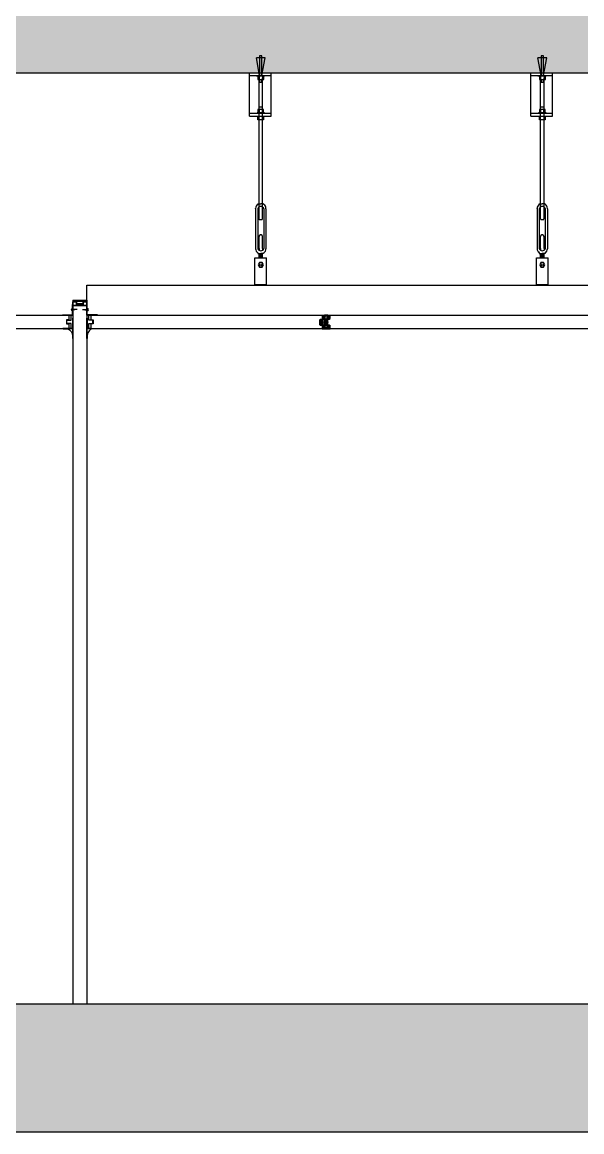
# Model space of a CAD drawing. Header units: millimetres. Extents: x 761574 to 813627, y -447408 to -384263.
# Drawn here: x 810371.4 to 810457.9, y -385322 to -385150.4 of the extents above; entities that cross this region are included whole.
import ezdxf

# ---------------------------------------------------------------- set-up
doc = ezdxf.new("R2010")
doc.units = ezdxf.units.MM
doc.header["$LTSCALE"] = 500
doc.linetypes.add('CENTER', pattern=[2, 1.25, -0.25, 0.25, -0.25])
doc.linetypes.add('HID', pattern=[2.2, 1.5, -0.7])
doc.layers.add('(크린)벽체 50T PANNEL', color=4, linetype='Continuous', lineweight=20)
for name, color, linetype in [('1', 1, 'CENTER'), ('3', 3, 'Continuous'), ('CAP', 3, 'Continuous'), ('CAUL', 7, 'Continuous'), ('ETC', 6, 'Continuous'), ('H1', 5, 'Continuous'), ('ik_Line', 30, 'Continuous'), ('PANEL', 7, 'Continuous'), ('S', 6, 'Continuous'), ('크린판넬', 4, 'Continuous')]:
    doc.layers.add(name, color=color, linetype=linetype)

# ---------------------------------------------------------------- blocks, each defined once
blk = doc.blocks.new('*X11')
at = {"color": 0}
for p, q in [((626.6, 241.2), (627.1, 241.7)), ((631.3, 236.7), (626.6, 241.4)), ((626.6, 239.5), (628.2, 241)), ((626.6, 237.7), (629.6, 240.7)), ((626.6, 235.9), (631.3, 240.6)), ((629.6, 236.6), (626.6, 239.6)), ((628.1, 236.3), (626.6, 237.8)), ((627.1, 235.6), (626.6, 236)), ((629, 236.5), (633.9, 241.4)), ((633.9, 235.9), (629, 240.8)), ((634.6, 236.9), (630.9, 240.6)), ((630.9, 236.7), (634.6, 240.4)), ((634.6, 238.7), (632.5, 240.8)), ((632.5, 236.5), (634.6, 238.6)), ((634.6, 240.4), (633.7, 241.3)), ((633.7, 236), (634.6, 236.9)), ((634.4, 242), (634.6, 242.2)), ((634.6, 235.1), (634.5, 235.3)), ((634.6, 242.2), (634.6, 242.2)), ((634.6, 235.1), (634.6, 235.1))]:
    blk.add_line(p, q, dxfattribs=at)

msp = doc.modelspace()

# ---------------------------------------------------------------- hatches: boundary and pattern name
h = msp.add_hatch(color=253)
h.paths.add_polyline_path([(810378.64, -385195.66), (810378.64, -385196.37), (810378.26, -385196.37), (810378.26, -385197.02), (810378.64, -385197.02), (810378.64, -385197.72), (810378.96, -385197.72), (810378.96, -385196.97), (810378.31, -385196.97), (810378.31, -385196.42), (810378.96, -385196.42), (810378.96, -385195.66)])
h.paths.add_polyline_path([(810378.69, -385195.71), (810378.91, -385195.71), (810378.91, -385196.37), (810378.69, -385196.37)], flags=16)
h.paths.add_polyline_path([(810378.69, -385197.02), (810378.91, -385197.02), (810378.91, -385197.67), (810378.69, -385197.67)], flags=16)
h = msp.add_hatch(color=253)
h.paths.add_polyline_path([(810382.01, -385195.66), (810382.01, -385196.37), (810382.39, -385196.37), (810382.39, -385197.02), (810382.01, -385197.02), (810382.01, -385197.72), (810381.7, -385197.72), (810381.7, -385196.97), (810382.34, -385196.97), (810382.34, -385196.42), (810381.7, -385196.42), (810381.7, -385195.66)])
h.paths.add_polyline_path([(810381.96, -385195.71), (810381.75, -385195.71), (810381.75, -385196.37), (810381.96, -385196.37)], flags=16)
h.paths.add_polyline_path([(810381.96, -385197.02), (810381.75, -385197.02), (810381.75, -385197.67), (810381.96, -385197.67)], flags=16)
h = msp.add_hatch(color=254)
edge = h.paths.add_edge_path()
edge.add_line((810418.44, -385195.69), (810418.36, -385195.69))
edge.add_line((810418.36, -385195.69), (810418.36, -385195.83))
edge.add_line((810418.36, -385195.83), (810418.31, -385195.83))
edge.add_line((810418.31, -385195.83), (810418.29, -385195.83))
edge.add_line((810418.29, -385195.83), (810418.29, -385195.77))
edge.add_line((810418.29, -385195.77), (810418.29, -385195.69))
edge.add_line((810418.29, -385195.69), (810418.15, -385195.69))
edge.add_arc((810418.4, -385195.97), 0.381, 48.3618, 131.6382, ccw=False)
edge.add_line((810418.66, -385195.69), (810418.5, -385195.69))
edge.add_line((810418.5, -385195.69), (810418.5, -385195.77))
edge.add_line((810418.5, -385195.77), (810418.5, -385195.83))
edge.add_line((810418.5, -385195.83), (810418.48, -385195.83))
edge.add_line((810418.48, -385195.83), (810418.44, -385195.83))
edge.add_line((810418.44, -385195.83), (810418.44, -385195.69))
at = {"layer": 'ik_Line'}
h = msp.add_hatch(dxfattribs=at)
h.set_pattern_fill('AR-CONC', color=8, scale=2.56, style=0)
h.set_pattern_definition([(50, (166231.7, -77386.96), (466.39275, -40.80406), [48.768, -536.448]), (355, (166231.7, -77386.96), (-90.22163, 489.105), [39.0144, -429.1584]), (100.451, (166270.57, -77390.36), (376.1728, 448.29872), [41.4464, -455.9104]), (46.1842, (166231.7, -77256.9), (693.96234, -107.62836), [73.152, -804.672]), (96.6356, (166289.54, -77265.9), (607.75484, 633.4094), [62.1696, -683.8656]), (351.184, (166231.7, -77256.9), (607.7558, 633.4083), [58.5216, -643.7376]), (21, (166296.73, -77289.42), (388.1341, -261.79973), [48.768, -536.448]), (326, (166296.73, -77289.4), (158.2132, 471.5212), [39.0144, -429.1584]), (71.4514, (166329.08, -77311.24), (546.34622, 209.72252), [41.4464, -455.9104]), (37.5, (166231.71, -77386.96), (7.906824, 216.4609), [0, -423.95648, 0, -435.6608, 0, -430.784]), (7.5, (166231.7, -77386.96), (171.058336, 256.46227), [0, -248.39168, 0, -414.20288, 0, -164.1856]), (327.5, (166086.7, -77386.96), (347.111924, -14.665585), [0, -162.56, 0, -507.1872, 0, -672.9984]), (317.5, (166021.68, -77386.96), (379.2107, 65.09182), [0, -211.328, 0, -336.82432, 0, -477.9264])])
h.paths.add_polyline_path([(810637.31, -385154.98), (810100.71, -385154.98), (810100.71, -385171.61), (810637.31, -385171.61)])
h = msp.add_hatch(dxfattribs=at)
h.set_pattern_fill('AR-CONC', color=8, scale=2.56, style=0)
h.set_pattern_definition([(50, (-2189542.116, 961534.237), (18.361860675, -1.606454656), [1.92, -21.12]), (355, (-2189542.116, 961534.237), (-3.55203414, 19.25611862), [1.536, -16.896]), (100.4514, (-2189540.586, 961534.103), (14.80984017, 17.64965228), [1.63174886, -17.94923807]), (46.1842, (-2189542.116, 961539.357), (27.32137084, -4.23728677), [2.88, -31.68]), (96.6356, (-2189539.84, 961539.004), (23.92736526, 24.9374175), [2.44762337, -26.9238528]), (351.1842, (-2189542.116, 961539.357), (23.9273458, 24.93743618), [2.304, -25.344]), (21, (-2189539.556, 961538.077), (15.280820534, -10.3070436), [1.92, -21.12]), (326, (-2189539.556, 961538.077), (6.2288725, 18.56384115), [1.536, -16.896]), (71.4514, (-2189538.282, 961537.218), (21.50969929, 8.25678072), [1.63174886, -17.94923807]), (37.5, (-2189542.116, 961534.237), (0.311292296, 8.522082658), [0, -16.6912, 0, -17.152, 0, -16.96]), (7.5, (-2189542.116, 961534.237), (6.734580159, 10.096939824), [0, -9.7792, 0, -16.3072, 0, -6.464]), (327.5, (-2189547.8246, 961534.237), (13.665854366, -0.577404716), [0, -6.4, 0, -19.968, 0, -26.496]), (317.5, (-2189550.385, 961534.237), (14.929565935, 2.562687548), [0, -8.32, 0, -13.2608, 0, -18.816])])
h.paths.add_polyline_path([(807476.17, -385302.17), (810643.84, -385302.17), (810643.84, -385321.98), (807476.17, -385321.98)])
at = {"layer": '크린판넬', "linetype": 'Continuous'}
h = msp.add_hatch(dxfattribs=at)
h.set_pattern_fill('AR-CONC', color=8, scale=0.12, style=0)
h.set_pattern_definition([(50, (166231.709, -77373.518), (21.8621603, -1.91269026), [2.286, -25.146]), (355, (166231.709, -77373.518), (-4.2291391, 22.92679715), [1.8288, -20.1168]), (100.451, (166233.53, -77373.678), (17.6331002, 21.01400254), [1.9428, -21.3708]), (46.1842, (166231.71, -77367.422), (32.5294849, -5.0450794), [3.429, -37.719]), (96.6356, (166234.42, -77367.843), (28.4885081, 29.6910667), [2.9142, -32.0562]), (351.184, (166231.71, -77367.422), (28.4885527, 29.6910141), [2.7432, -30.1752]), (21, (166234.757, -77368.946), (18.1937856, -12.2718622), [2.286, -25.146]), (326, (166234.757, -77368.946), (7.4162434, 22.1025559), [1.8288, -20.1168]), (71.4514, (166236.273, -77369.969), (25.6099789, 9.8307429), [1.9428, -21.3708]), (37.5, (166231.709, -77373.518), (0.37063239, 10.146604665), [0, -19.87296, 0, -20.4216, 0, -20.193]), (7.5, (166231.709, -77373.518), (8.0183595, 12.02166898), [0, -11.64336, 0, -19.41576, 0, -7.6962]), (327.5, (166224.912, -77373.518), (16.27087142, -0.68744928), [0, -7.62, 0, -23.7744, 0, -31.5468]), (317.5, (166221.864, -77373.518), (17.77550177, 3.05117892), [0, -9.906, 0, -15.78864, 0, -22.4028])])
h.paths.add_polyline_path([(810637.31, -385141.54), (810100.71, -385141.54), (810100.71, -385158.17), (810637.31, -385158.17)])

# ---------------------------------------------------------------- linework, layer by layer
at = {"layer": '(크린)벽체 50T PANNEL', "ltscale": 0.1}
for p, q in [((810379.24, -385193.56), (810381.41, -385193.56)), ((810381.41, -385194.21), (810379.24, -385194.21))]:
    msp.add_line(p, q, dxfattribs=at)
at = {"color": 8, "linetype": 'HID'}
for p, q in [((810408.98, -385155.88), (810407.62, -385155.88)), ((810408.48, -385155.57), (810408.12, -385155.57)), ((810408.12, -385155.57), (810408.12, -385158.72)), ((810408.48, -385158.72), (810408.48, -385155.57)), ((810452.5, -385155.88), (810451.14, -385155.88)), ((810452, -385155.57), (810451.64, -385155.57)), ((810451.64, -385155.57), (810451.64, -385158.72)), ((810452, -385158.72), (810452, -385155.57))]:
    msp.add_line(p, q, dxfattribs=at)
at = {"color": 8, "linetype": 'HID', "ltscale": 0.1}
for p, q in [((810408.12, -385158.62), (810407.62, -385155.88)), ((810408.48, -385158.62), (810408.98, -385155.88)), ((810451.64, -385158.62), (810451.14, -385155.88)), ((810452, -385158.62), (810452.5, -385155.88))]:
    msp.add_line(p, q, dxfattribs=at)
at = {"color": 2}
for p, q in [((810100.71, -385158.17), (810637.31, -385158.17)), ((810100.71, -385302.17), (810637.31, -385302.17)), ((807476.17, -385321.98), (810643.84, -385321.98))]:
    msp.add_line(p, q, dxfattribs=at)
for p, q in [((810406.54, -385158.17), (810409.89, -385158.17)), ((810406.54, -385164.88), (810406.54, -385158.17)), ((810409.89, -385164.88), (810409.89, -385158.17)), ((810450.06, -385158.17), (810453.41, -385158.17)), ((810450.06, -385164.88), (810450.06, -385158.17)), ((810453.41, -385164.88), (810453.41, -385158.17)), ((810406.54, -385158.62), (810409.89, -385158.62)), ((810407.62, -385158.72), (810407.62, -385158.62)), ((810408.88, -385158.72), (810407.62, -385158.72)), ((810407.85, -385158.72), (810407.85, -385159.2)), ((810407.85, -385159.2), (810408.79, -385159.2)), ((810408.02, -385179.97), (810408.03, -385158.98)), ((810408.03, -385158.72), (810408.03, -385159.2)), ((810408.03, -385165.44), (810408.03, -385159.09)), ((810408.12, -385159.2), (810408.12, -385159.67)), ((810408.48, -385159.67), (810408.12, -385159.67)), ((810408.48, -385159.67), (810408.48, -385159.2)), ((810408.56, -385158.72), (810408.56, -385159.2)), ((810408.56, -385179.97), (810408.57, -385158.98)), ((810408.57, -385165.44), (810408.57, -385159.09)), ((810408.79, -385159.2), (810408.79, -385158.72)), ((810408.88, -385158.62), (810408.88, -385158.72)), ((810450.06, -385158.62), (810453.41, -385158.62)), ((810451.14, -385158.72), (810451.14, -385158.62)), ((810452.4, -385158.72), (810451.14, -385158.72)), ((810451.37, -385158.72), (810451.37, -385159.2)), ((810451.37, -385159.2), (810452.31, -385159.2)), ((810451.54, -385179.97), (810451.55, -385158.98)), ((810451.55, -385158.72), (810451.55, -385159.2)), ((810451.55, -385165.44), (810451.55, -385159.09)), ((810451.64, -385159.2), (810451.64, -385159.67)), ((810452, -385159.67), (810451.64, -385159.67)), ((810452, -385159.67), (810452, -385159.2)), ((810452.08, -385158.72), (810452.08, -385159.2)), ((810452.08, -385179.97), (810452.09, -385158.98)), ((810452.09, -385165.44), (810452.09, -385159.09)), ((810452.31, -385159.2), (810452.31, -385158.72)), ((810452.4, -385158.62), (810452.4, -385158.72)), ((810406.54, -385164.43), (810409.89, -385164.43)), ((810406.54, -385164.88), (810409.89, -385164.88)), ((810450.06, -385164.43), (810453.41, -385164.43)), ((810450.06, -385164.88), (810453.41, -385164.88)), ((810408.02, -385180.76), (810408.02, -385178.93)), ((810408.56, -385180.76), (810408.56, -385178.93)), ((810451.54, -385180.76), (810451.54, -385178.93)), ((810452.08, -385180.76), (810452.08, -385178.93))]:
    msp.add_line(p, q)
at = {"color": 7}
for p, q in [((810408.42, -385180.9), (810408.15, -385180.9)), ((810408.42, -385180.9), (810408.15, -385180.9)), ((810451.94, -385180.9), (810451.67, -385180.9)), ((810451.94, -385180.9), (810451.67, -385180.9))]:
    msp.add_line(p, q, dxfattribs=at)
at = {"color": 6, "linetype": 'Continuous'}
for p, q in [((810381.41, -385191.01), (810626.56, -385191.01)), ((810381.41, -385195.68), (810381.41, -385191.01))]:
    msp.add_line(p, q, dxfattribs=at)
at = {"color": 4}
for p, q in [((810417.78, -385195.78), (810417.78, -385196.21)), ((810418.2, -385196.24), (810417.78, -385195.82)), ((810418.23, -385195.73), (810417.82, -385195.73)), ((810418.27, -385196.16), (810417.84, -385195.73)), ((810418.27, -385196.01), (810417.99, -385195.73)), ((810418.27, -385195.86), (810418.14, -385195.73)), ((810418.27, -385196.2), (810418.27, -385195.78)), ((810418.53, -385195.76), (810418.53, -385196.2)), ((810418.95, -385196.23), (810418.53, -385195.81)), ((810418.84, -385196.27), (810418.53, -385195.96)), ((810418.98, -385195.72), (810418.57, -385195.72)), ((810419.02, -385196.14), (810418.59, -385195.72)), ((810419.02, -385196), (810418.74, -385195.72)), ((810419.02, -385195.85), (810418.89, -385195.72)), ((810419.02, -385196.19), (810419.02, -385195.76)), ((810417.49, -385196.32), (810417.38, -385196.42)), ((810417.38, -385196.42), (810417.38, -385196.7)), ((810417.93, -385197.01), (810417.38, -385196.46)), ((810417.93, -385197.16), (810417.38, -385196.61)), ((810417.38, -385196.82), (810417.38, -385197.09)), ((810417.66, -385197.2), (810417.38, -385196.91)), ((810417.52, -385197.2), (810417.38, -385197.06)), ((810417.38, -385197.09), (810417.49, -385197.2)), ((810418.27, -385197.65), (810417.41, -385196.79)), ((810417.93, -385196.86), (810417.43, -385196.37)), ((810417.68, -385196.32), (810417.49, -385196.32)), ((810417.49, -385197.2), (810417.68, -385197.2)), ((810417.93, -385196.71), (810417.53, -385196.32)), ((810417.78, -385196.21), (810417.68, -385196.32)), ((810417.93, -385196.57), (810417.68, -385196.32)), ((810417.68, -385197.2), (810417.78, -385197.3)), ((810417.93, -385196.42), (810417.75, -385196.24)), ((810418.1, -385196.28), (810417.78, -385195.97)), ((810417.95, -385196.29), (810417.78, -385196.12)), ((810417.78, -385197.3), (810417.78, -385197.74)), ((810418.25, -385197.78), (810417.78, -385197.32)), ((810418.1, -385197.78), (810417.78, -385197.46)), ((810417.95, -385197.78), (810417.78, -385197.61)), ((810417.93, -385196.7), (810417.93, -385196.33)), ((810417.93, -385197.19), (810417.93, -385196.82)), ((810417.97, -385196.28), (810418.14, -385196.28)), ((810418.14, -385197.23), (810417.97, -385197.23)), ((810418.27, -385197.5), (810418, -385197.23)), ((810418.24, -385196.31), (810418.13, -385196.41)), ((810418.13, -385196.41), (810418.13, -385196.69)), ((810418.68, -385197), (810418.13, -385196.45)), ((810418.68, -385197.15), (810418.13, -385196.6)), ((810418.13, -385196.81), (810418.13, -385197.08)), ((810418.41, -385197.19), (810418.13, -385196.9)), ((810418.27, -385197.19), (810418.13, -385197.05)), ((810418.13, -385197.08), (810418.24, -385197.19)), ((810418.14, -385196.28), (810418.27, -385196.2)), ((810418.27, -385197.32), (810418.14, -385197.23)), ((810419.02, -385197.64), (810418.16, -385196.78)), ((810418.27, -385197.35), (810418.17, -385197.25)), ((810418.68, -385196.85), (810418.18, -385196.36)), ((810418.43, -385196.31), (810418.24, -385196.31)), ((810418.24, -385197.19), (810418.43, -385197.19)), ((810418.27, -385197.74), (810418.27, -385197.32)), ((810418.68, -385196.7), (810418.28, -385196.31)), ((810418.53, -385196.2), (810418.43, -385196.31)), ((810418.68, -385196.55), (810418.43, -385196.3)), ((810418.43, -385197.19), (810418.53, -385197.29)), ((810418.68, -385196.4), (810418.5, -385196.23)), ((810418.7, -385196.28), (810418.53, -385196.11)), ((810418.53, -385197.29), (810418.53, -385197.73)), ((810419, -385197.77), (810418.53, -385197.3)), ((810418.85, -385197.77), (810418.53, -385197.45)), ((810418.7, -385197.77), (810418.53, -385197.6)), ((810418.68, -385196.69), (810418.68, -385196.31)), ((810418.68, -385197.18), (810418.68, -385196.81)), ((810418.72, -385196.27), (810418.89, -385196.27)), ((810418.89, -385197.22), (810418.72, -385197.22)), ((810419.02, -385197.49), (810418.75, -385197.22)), ((810418.89, -385196.27), (810419.02, -385196.19)), ((810419.02, -385197.31), (810418.89, -385197.22)), ((810419.02, -385197.34), (810418.92, -385197.24)), ((810419.02, -385197.73), (810419.02, -385197.31)), ((810417.82, -385197.78), (810418.23, -385197.78)), ((810418.57, -385197.77), (810418.98, -385197.77))]:
    msp.add_line(p, q, dxfattribs=at)
for points in [[(810408.7, -385187.89), (810408.5, -385187.54), (810408.09, -385187.54), (810407.89, -385187.89), (810408.09, -385188.24), (810408.5, -385188.24)], [(810452.22, -385187.89), (810452.02, -385187.54), (810451.61, -385187.54), (810451.41, -385187.89), (810451.61, -385188.24), (810452.02, -385188.24)]]:
    msp.add_lwpolyline(points, close=True)
at = {"color": 2}
for points in [[(810379.78, -385193.83), (810379.78, -385194.15, -0.414214), (810379.76, -385194.17), (810379.31, -385194.17, -0.414214), (810379.29, -385194.15), (810379.29, -385193.62, -0.414214), (810379.31, -385193.6), (810379.71, -385193.6), (810379.78, -385193.71)], [(810379.84, -385194.17, -0.414214), (810379.82, -385194.15), (810379.82, -385193.93, -0.414214), (810379.84, -385193.92), (810380.82, -385193.92, -0.414214), (810380.83, -385193.93), (810380.83, -385194.15, -0.414214), (810380.82, -385194.17)], [(810380.89, -385194.17, -0.414214), (810380.88, -385194.15), (810380.88, -385193.83), (810380.88, -385193.71), (810380.95, -385193.6), (810381.35, -385193.6, -0.414214), (810381.36, -385193.62), (810381.36, -385194.15, -0.414214), (810381.35, -385194.17)]]:
    msp.add_lwpolyline(points, format="xyb", close=True, dxfattribs=at)
for centre in [(810408.29, -385187.89), (810451.81, -385187.89)]:
    msp.add_circle(centre, 0.182)
at = {"color": 7}
for centre, start, end in [((810408.15, -385180.76), 180, 270), ((810408.15, -385180.76), 180, 270), ((810408.42, -385180.76), 270, 0), ((810408.42, -385180.76), 270, 0), ((810451.67, -385180.76), 180, 270), ((810451.67, -385180.76), 180, 270), ((810451.94, -385180.76), 270, 0), ((810451.94, -385180.76), 270, 0)]:
    msp.add_arc(centre, 0.134, start, end, dxfattribs=at)
at = {"color": 4}
for centre, radius, start, end in [((810417.82, -385195.78), 0.0423, 90, 180), ((810418.23, -385195.78), 0.0423, 0, 90), ((810418.57, -385195.76), 0.0423, 90, 180), ((810418.98, -385195.76), 0.0423, 0, 90), ((810417.4, -385196.7), 0.0212, 180, 250.5288), ((810417.4, -385196.82), 0.0212, 109.4712, 180), ((810417.38, -385196.76), 0.0423, 289.4712, 70.5288), ((810417.93, -385196.76), 0.0423, 109.4712, 250.5288), ((810417.91, -385196.7), 0.0212, 289.4712, 0), ((810417.91, -385196.82), 0.0212, 0, 70.5288), ((810417.97, -385196.33), 0.0423, 90, 180), ((810417.97, -385197.19), 0.0423, 180, 270), ((810418.15, -385196.69), 0.0212, 180, 250.5288), ((810418.15, -385196.81), 0.0212, 109.4712, 180), ((810418.13, -385196.75), 0.0423, 289.4712, 70.5288), ((810418.68, -385196.75), 0.0423, 109.4712, 250.5288), ((810418.66, -385196.69), 0.0212, 289.4712, 0), ((810418.66, -385196.81), 0.0212, 0, 70.5288), ((810418.72, -385196.31), 0.0423, 90, 180), ((810418.72, -385197.18), 0.0423, 180, 270), ((810417.82, -385197.74), 0.0423, 180, 270), ((810418.23, -385197.74), 0.0423, 270, 0), ((810418.57, -385197.73), 0.0423, 180, 270), ((810418.98, -385197.73), 0.0423, 270, 0)]:
    msp.add_arc(centre, radius, start, end, dxfattribs=at)
at = {"layer": '1'}
msp.add_lwpolyline([(810381.41, -385194.17, -0.414214), (810381.37, -385194.21), (810379.28, -385194.21, -0.414214), (810379.24, -385194.17), (810379.24, -385193.6, -0.414214), (810379.28, -385193.56), (810379.73, -385193.56), (810379.82, -385193.69), (810379.82, -385193.83, 0.414214), (810379.87, -385193.87), (810380.79, -385193.87, 0.414214), (810380.83, -385193.83), (810380.83, -385193.69), (810380.92, -385193.56), (810381.37, -385193.56, -0.414214), (810381.41, -385193.6)], format="xyb", close=True, dxfattribs=at)
at = {"layer": '3'}
for points in [[(810379.24, -385196.15), (810379.18, -385196.15), (810379.18, -385197.72), (810377.71, -385197.72, 0.414214), (810377.77, -385197.78), (810378.17, -385197.78, -0.414214), (810379.18, -385198.79), (810379.18, -385199.19, 0.414214), (810379.24, -385199.26)], [(810381.41, -385196.15), (810381.48, -385196.15), (810381.48, -385197.72), (810382.95, -385197.72, -0.414214), (810382.89, -385197.78), (810382.48, -385197.78, 0.414214), (810381.48, -385198.79), (810381.48, -385199.19, -0.414214), (810381.41, -385199.26)]]:
    msp.add_lwpolyline(points, format="xyb", close=True, dxfattribs=at)
at = {"layer": 'CAP', "color": 6}
msp.add_lwpolyline([(810418.44, -385195.69), (810418.36, -385195.69), (810418.36, -385195.83), (810418.31, -385195.83), (810418.29, -385195.83), (810418.29, -385195.77), (810418.29, -385195.77), (810418.29, -385195.69), (810418.15, -385195.69, -0.380246), (810418.66, -385195.69), (810418.5, -385195.69), (810418.5, -385195.77), (810418.5, -385195.77), (810418.5, -385195.83), (810418.48, -385195.83), (810418.44, -385195.83)], format="xyb", close=True, dxfattribs=at)
at = {"layer": 'CAUL', "color": 7}
msp.add_lwpolyline([(810418.51, -385197.6, -0.175616), (810418.5, -385197.62, -0.104035), (810418.47, -385197.64, -0.064585), (810418.44, -385197.65, -0.050742), (810418.4, -385197.65, -0.050742), (810418.36, -385197.65, -0.064585), (810418.32, -385197.64, -0.104035), (810418.3, -385197.62, -0.175616), (810418.29, -385197.6, -0.175616), (810418.3, -385197.58, -0.104035), (810418.32, -385197.56, -0.064585), (810418.36, -385197.55, -0.050742), (810418.4, -385197.55, -0.050742), (810418.44, -385197.55, -0.064585), (810418.47, -385197.56, -0.104035), (810418.5, -385197.58, -0.175616)], format="xyb", close=True, dxfattribs=at)
msp.add_lwpolyline([(810418.29, -385197.81, -0.175616), (810418.3, -385197.79, -0.104035), (810418.32, -385197.77, -0.064585), (810418.36, -385197.76, -0.050742), (810418.4, -385197.76, -0.050742), (810418.44, -385197.76, -0.064585), (810418.47, -385197.77, -0.104035), (810418.5, -385197.79, -0.175616), (810418.51, -385197.81, -0.175616)], format="xyb", dxfattribs=at)
at = {"layer": 'ETC'}
for p, q in [((810408.87, -385164.37), (810407.72, -385164.37)), ((810407.72, -385164.37), (810407.72, -385164.43)), ((810407.72, -385164.94), (810407.72, -385164.88)), ((810408.87, -385164.94), (810407.72, -385164.94)), ((810408.74, -385163.87), (810407.86, -385163.87)), ((810407.86, -385163.87), (810407.86, -385164.37)), ((810407.86, -385165.44), (810407.86, -385164.94)), ((810408.57, -385163.52), (810408.03, -385163.52)), ((810408.04, -385163.87), (810408.04, -385164.37)), ((810408.04, -385165.44), (810408.04, -385164.94)), ((810408.55, -385164.37), (810408.55, -385163.87)), ((810408.55, -385164.94), (810408.55, -385165.44)), ((810408.74, -385164.37), (810408.74, -385163.87)), ((810408.74, -385164.94), (810408.74, -385165.44)), ((810408.87, -385164.43), (810408.87, -385164.37)), ((810408.87, -385164.88), (810408.87, -385164.94)), ((810452.39, -385164.37), (810451.24, -385164.37)), ((810451.24, -385164.37), (810451.24, -385164.43)), ((810451.24, -385164.94), (810451.24, -385164.88)), ((810452.39, -385164.94), (810451.24, -385164.94)), ((810452.26, -385163.87), (810451.38, -385163.87)), ((810451.38, -385163.87), (810451.38, -385164.37)), ((810451.38, -385165.44), (810451.38, -385164.94)), ((810452.09, -385163.52), (810451.55, -385163.52)), ((810451.56, -385163.87), (810451.56, -385164.37)), ((810451.56, -385165.44), (810451.56, -385164.94)), ((810452.07, -385164.37), (810452.07, -385163.87)), ((810452.07, -385164.94), (810452.07, -385165.44)), ((810452.26, -385164.37), (810452.26, -385163.87)), ((810452.26, -385164.94), (810452.26, -385165.44)), ((810452.39, -385164.43), (810452.39, -385164.37)), ((810452.39, -385164.88), (810452.39, -385164.94)), ((810408.74, -385165.44), (810407.86, -385165.44)), ((810452.26, -385165.44), (810451.38, -385165.44))]:
    msp.add_line(p, q, dxfattribs=at)
at = {"layer": 'H1', "color": 7}
for p, q in [((810407.83, -385178.53), (810407.83, -385178.44)), ((810407.83, -385178.44), (810408.29, -385178.44)), ((810408.74, -385178.44), (810408.29, -385178.44)), ((810408.74, -385178.53), (810408.74, -385178.44)), ((810451.35, -385178.53), (810451.35, -385178.44)), ((810451.35, -385178.44), (810451.81, -385178.44)), ((810452.26, -385178.44), (810451.81, -385178.44)), ((810452.26, -385178.53), (810452.26, -385178.44)), ((810407.49, -385179.2), (810407.49, -385179.16)), ((810407.49, -385179.2), (810407.49, -385185.37)), ((810407.82, -385179.2), (810407.82, -385185.37)), ((810408.76, -385179.2), (810408.76, -385185.37)), ((810409.09, -385179.2), (810409.09, -385179.16)), ((810409.09, -385179.2), (810409.09, -385185.41)), ((810451.01, -385179.2), (810451.01, -385179.16)), ((810451.01, -385179.2), (810451.01, -385185.37)), ((810451.34, -385179.2), (810451.34, -385185.37)), ((810452.28, -385179.2), (810452.28, -385185.37)), ((810452.61, -385179.2), (810452.61, -385179.16)), ((810452.61, -385179.2), (810452.61, -385185.41)), ((810408.02, -385185.37), (810408.02, -385183.49)), ((810408.34, -385183.26), (810408.24, -385183.26)), ((810408.56, -385185.37), (810408.56, -385183.49)), ((810451.54, -385185.37), (810451.54, -385183.49)), ((810451.86, -385183.26), (810451.76, -385183.26)), ((810452.08, -385185.37), (810452.08, -385183.49)), ((810407.49, -385185.37), (810407.49, -385185.41)), ((810408.02, -385185.37), (810408.02, -385185.63)), ((810408.56, -385185.37), (810408.56, -385185.63)), ((810409.09, -385185.37), (810409.09, -385185.41)), ((810451.01, -385185.37), (810451.01, -385185.41)), ((810451.54, -385185.37), (810451.54, -385185.63)), ((810452.08, -385185.37), (810452.08, -385185.63)), ((810452.61, -385185.37), (810452.61, -385185.41)), ((810407.83, -385186.04), (810407.83, -385186.12)), ((810407.83, -385186.04), (810407.83, -385186.12)), ((810407.83, -385186.12), (810408.29, -385186.12)), ((810407.83, -385186.12), (810408.29, -385186.12)), ((810408.03, -385186.81), (810408.03, -385186.12)), ((810408.03, -385186.24), (810408.56, -385186.13)), ((810408.03, -385186.36), (810408.56, -385186.25)), ((810408.03, -385186.48), (810408.56, -385186.37)), ((810408.03, -385186.48), (810408.56, -385186.37)), ((810408.03, -385186.48), (810408.56, -385186.37)), ((810408.03, -385186.58), (810408.56, -385186.48)), ((810408.03, -385186.7), (810408.56, -385186.59)), ((810408.08, -385186.81), (810408.56, -385186.71)), ((810408.08, -385186.81), (810408.56, -385186.71)), ((810408.74, -385186.12), (810408.29, -385186.12)), ((810408.74, -385186.12), (810408.29, -385186.12)), ((810408.56, -385186.81), (810408.56, -385186.12)), ((810408.74, -385186.04), (810408.74, -385186.12)), ((810408.74, -385186.04), (810408.74, -385186.12)), ((810451.35, -385186.04), (810451.35, -385186.12)), ((810451.35, -385186.04), (810451.35, -385186.12)), ((810451.35, -385186.12), (810451.81, -385186.12)), ((810451.35, -385186.12), (810451.81, -385186.12)), ((810451.55, -385186.81), (810451.55, -385186.12)), ((810451.55, -385186.24), (810452.08, -385186.13)), ((810451.55, -385186.36), (810452.08, -385186.25)), ((810451.55, -385186.48), (810452.08, -385186.37)), ((810451.55, -385186.48), (810452.08, -385186.37)), ((810451.55, -385186.48), (810452.08, -385186.37)), ((810451.55, -385186.58), (810452.08, -385186.48)), ((810451.55, -385186.7), (810452.08, -385186.59)), ((810451.6, -385186.81), (810452.08, -385186.71)), ((810451.6, -385186.81), (810452.08, -385186.71)), ((810452.26, -385186.12), (810451.81, -385186.12)), ((810452.26, -385186.12), (810451.81, -385186.12)), ((810452.08, -385186.81), (810452.08, -385186.12)), ((810452.26, -385186.04), (810452.26, -385186.12)), ((810452.26, -385186.04), (810452.26, -385186.12))]:
    msp.add_line(p, q, dxfattribs=at)
for centre, radius, start, end in [((810408.2, -385179.16), 0.708, 122.7739, 180), ((810407.79, -385178.53), 0.0411, 302.7739, 0), ((810407.79, -385178.53), 0.0411, 302.7739, 0), ((810408.79, -385178.53), 0.0411, 180, 237.2261), ((810408.79, -385178.53), 0.0411, 180, 237.2261), ((810408.38, -385179.16), 0.708, 0, 57.2261), ((810451.72, -385179.16), 0.708, 122.7739, 180), ((810451.31, -385178.53), 0.0411, 302.7739, 0), ((810451.31, -385178.53), 0.0411, 302.7739, 0), ((810452.31, -385178.53), 0.0411, 180, 237.2261), ((810452.31, -385178.53), 0.0411, 180, 237.2261), ((810451.9, -385179.16), 0.708, 0, 57.2261), ((810408.29, -385179.35), 0.497, 90, 162.2848), ((810408.29, -385179.35), 0.497, 17.7152, 90), ((810451.81, -385179.35), 0.497, 90, 162.2848), ((810451.81, -385179.35), 0.497, 17.7152, 90), ((810408.24, -385183.49), 0.224, 90, 180), ((810408.34, -385183.49), 0.224, 0, 90), ((810451.76, -385183.49), 0.224, 90, 180), ((810451.86, -385183.49), 0.224, 0, 90), ((810408.2, -385185.41), 0.708, 180, 237.2261), ((810408.29, -385185.21), 0.497, 197.7152, 270), ((810408.29, -385185.21), 0.497, 270, 342.2848), ((810408.38, -385185.41), 0.708, 302.7739, 0), ((810451.72, -385185.41), 0.708, 180, 237.2261), ((810451.81, -385185.21), 0.497, 197.7152, 270), ((810451.81, -385185.21), 0.497, 270, 342.2848), ((810451.9, -385185.41), 0.708, 302.7739, 0), ((810408.2, -385185.41), 0.708, 219.5164, 237.2261), ((810407.79, -385186.04), 0.0411, 0, 57.2261), ((810407.79, -385186.04), 0.0411, 0, 57.2261), ((810407.79, -385186.04), 0.0411, 0, 57.2261), ((810407.79, -385186.04), 0.0411, 0, 57.2261), ((810408.79, -385186.04), 0.0411, 122.7739, 180), ((810408.79, -385186.04), 0.0411, 122.7739, 180), ((810408.79, -385186.04), 0.0411, 122.7739, 180), ((810408.79, -385186.04), 0.0411, 122.7739, 180), ((810408.38, -385185.41), 0.708, 302.7739, 320.4836), ((810451.72, -385185.41), 0.708, 219.5164, 237.2261), ((810451.31, -385186.04), 0.0411, 0, 57.2261), ((810451.31, -385186.04), 0.0411, 0, 57.2261), ((810451.31, -385186.04), 0.0411, 0, 57.2261), ((810451.31, -385186.04), 0.0411, 0, 57.2261), ((810452.31, -385186.04), 0.0411, 122.7739, 180), ((810452.31, -385186.04), 0.0411, 122.7739, 180), ((810452.31, -385186.04), 0.0411, 122.7739, 180), ((810452.31, -385186.04), 0.0411, 122.7739, 180), ((810451.9, -385185.41), 0.708, 302.7739, 320.4836)]:
    msp.add_arc(centre, radius, start, end, dxfattribs=at)
at = {"layer": 'ik_Line', "color": 3}
for p, q in [((810379.18, -385195.6), (810379.18, -385194.03)), ((810379.18, -385194.03), (810379.24, -385194.03)), ((810379.24, -385194.03), (810379.24, -385195.66)), ((810381.41, -385194.03), (810381.41, -385195.66)), ((810381.48, -385194.03), (810381.41, -385194.03)), ((810381.48, -385195.6), (810381.48, -385194.03)), ((810377.63, -385195.66), (810377.63, -385195.6)), ((810377.63, -385195.6), (810379.18, -385195.6)), ((810379.24, -385195.66), (810377.63, -385195.66)), ((810381.41, -385195.66), (810383.03, -385195.66)), ((810383.03, -385195.6), (810381.48, -385195.6)), ((810383.03, -385195.66), (810383.03, -385195.6))]:
    msp.add_line(p, q, dxfattribs=at)
at = {"layer": 'PANEL', "color": 4}
for points in [[(810378.64, -385195.66), (810378.64, -385196.37), (810378.26, -385196.37), (810378.26, -385197.02), (810378.64, -385197.02), (810378.64, -385197.72), (810378.96, -385197.72), (810378.96, -385196.97), (810378.31, -385196.97), (810378.31, -385196.42), (810378.96, -385196.42), (810378.96, -385195.66)], [(810382.01, -385195.66), (810382.01, -385196.37), (810382.39, -385196.37), (810382.39, -385197.02), (810382.01, -385197.02), (810382.01, -385197.72), (810381.7, -385197.72), (810381.7, -385196.97), (810382.34, -385196.97), (810382.34, -385196.42), (810381.7, -385196.42), (810381.7, -385195.66)]]:
    msp.add_lwpolyline(points, close=True, dxfattribs=at)
at = {"layer": 'S'}
for p, q in [((810407.4, -385191.01), (810407.4, -385186.81)), ((810407.4, -385186.81), (810409.19, -385186.81)), ((810409.19, -385191.01), (810409.19, -385186.81)), ((810450.92, -385191.01), (810450.92, -385186.81)), ((810450.92, -385186.81), (810452.71, -385186.81)), ((810452.71, -385191.01), (810452.71, -385186.81)), ((810407.4, -385190.9), (810409.19, -385190.9)), ((810407.4, -385191.01), (810409.19, -385191.01)), ((810450.92, -385190.9), (810452.71, -385190.9)), ((810450.92, -385191.01), (810452.71, -385191.01))]:
    msp.add_line(p, q, dxfattribs=at)
at = {"layer": '크린판넬', "linetype": 'Continuous'}
for p, q in [((810379.24, -385193.37), (810379.24, -385302.17)), ((810379.24, -385193.37), (810381.41, -385193.37)), ((810381.41, -385193.37), (810381.41, -385302.17)), ((810303.08, -385195.68), (810379.24, -385195.68)), ((810381.41, -385195.68), (810451.05, -385195.68)), ((810451.05, -385195.68), (810626.56, -385195.68)), ((810303.08, -385197.72), (810379.24, -385197.72)), ((810381.41, -385197.72), (810451.05, -385197.72)), ((810451.05, -385197.72), (810626.56, -385197.72)), ((810100.71, -385302.17), (810637.31, -385302.17))]:
    msp.add_line(p, q, dxfattribs=at)
at = {"layer": '크린판넬', "color": 2}
for p, q in [((810379.91, -385194.81), (810379.18, -385194.75)), ((810379.91, -385194.81), (810379.18, -385194.88)), ((810380.74, -385194.81), (810381.48, -385194.75)), ((810380.74, -385194.81), (810381.48, -385194.88))]:
    msp.add_line(p, q, dxfattribs=at)
for points in [[(810379.18, -385194.98, -1), (810379.18, -385194.65)], [(810381.48, -385194.98, 1), (810381.48, -385194.65)]]:
    msp.add_lwpolyline(points, format="xyb", close=True, dxfattribs=at)

# ---------------------------------------------------------------- block references
at = {"layer": 'CAUL', "color": 7, "xscale": -0.02654747575120829, "yscale": 0.02654747573538475, "zscale": 0.02654747573538476}
msp.add_blockref('*X11', (810435.14, -385204.04), dxfattribs=at)

doc.saveas('drawing.dxf')
